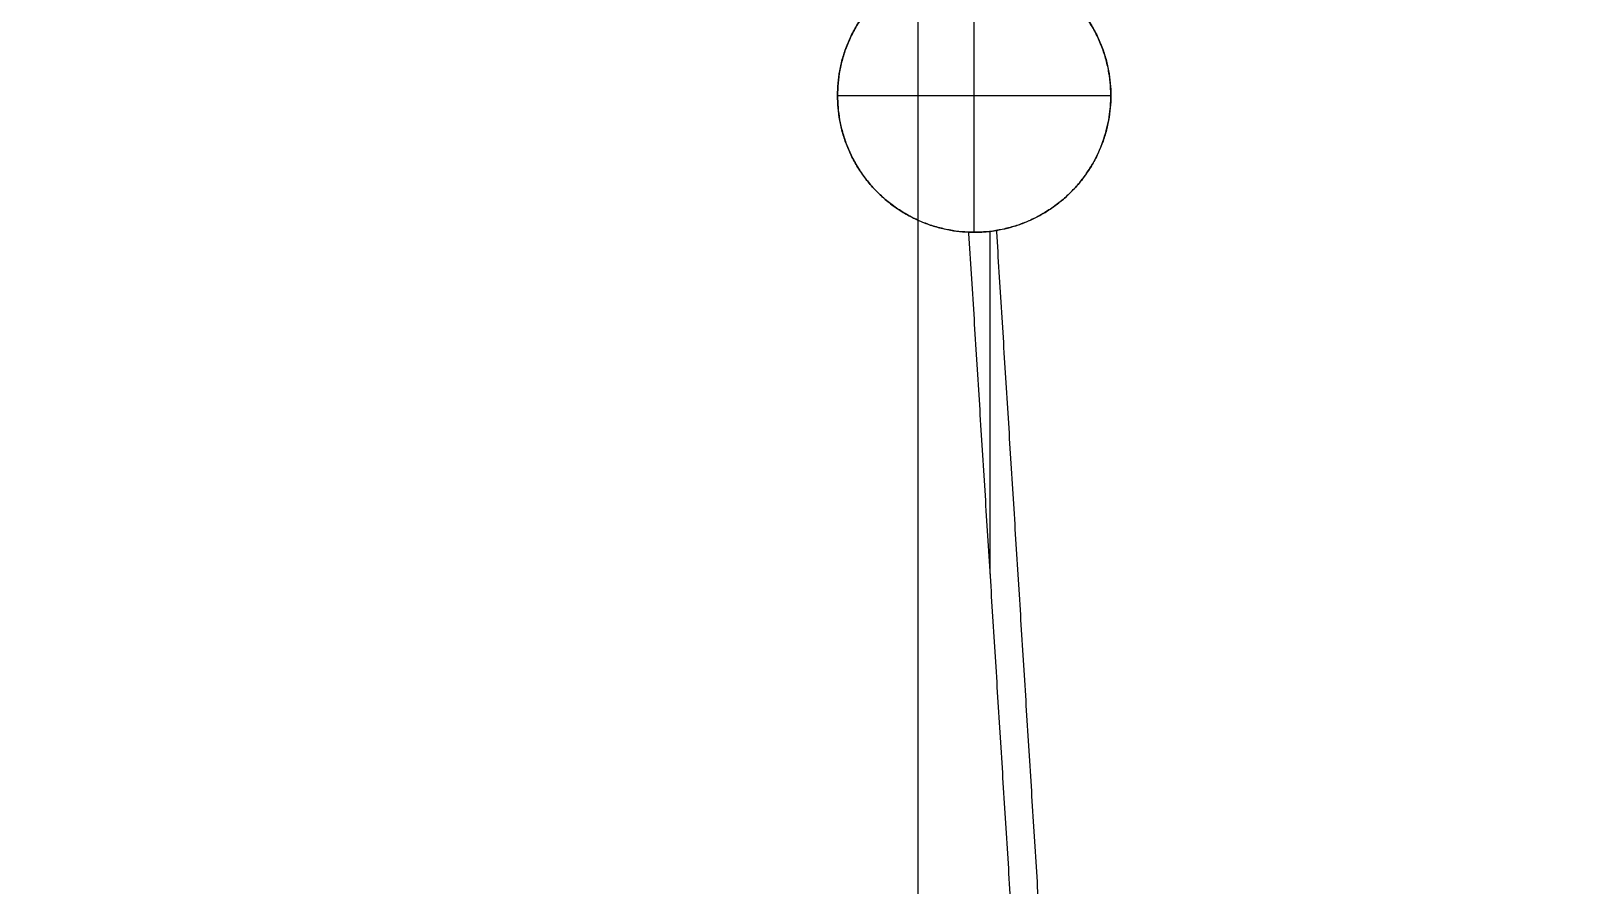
# Model space of a CAD drawing. Header units: millimetres. Extents: x -610 to 610, y -610 to 610.
# Drawn here: x -220.7 to 162.3, y -385.9 to -173.5 of the extents above; entities that cross this region are included whole.
import ezdxf

# ---------------------------------------------------------------- set-up
doc = ezdxf.new("R2010")
doc.units = ezdxf.units.MM
doc.layers.add('base', color=7, linetype='Continuous', true_color=0xffecbc)

msp = doc.modelspace()

# ---------------------------------------------------------------- linework, layer by layer
at = {"layer": 'base'}
for p, q in [((0, -601.5, -13.03), (0, -7, -13.03)), ((0, -601.5, 258.97), (0, -26, 258.97)), ((0, -580.76, 4.97), (0, -69, 4.97)), ((13.97, -223.56, 250.97), (13.97, -155.56, 250.97)), ((-20.03, -189.56, 250.97), (47.97, -189.56, 250.97)), ((0, -545.73, 240.97), (0, -220.55, 240.97)), ((17.9, -223.33, 244.97), (17.9, -308.61, 244.97))]:
    msp.add_line(p, q, dxfattribs=at)
for centre, radius in [((0, 0, 249.47), 610), ((0, 0, 250.47), 610), ((0, 0, 243.46), 607.51), ((0, 0, 256.48), 607.51), ((0, 0, 240.97), 601.5), ((0, 0, 258.97), 601.5)]:
    msp.add_circle(centre, radius, dxfattribs=at)
at = {"layer": 'base', "extrusion": (0, 0, -1)}
for centre, radius in [((0, 0, 3.53), 610), ((0, 0, 4.53), 610), ((0, 0, -2.48), 607.51), ((0, 0, 10.54), 607.51), ((0, 0, -4.97), 601.5), ((0, 0, 13.03), 601.5)]:
    msp.add_circle(centre, radius, dxfattribs=at)
at = {"layer": 'base'}
for points, weights, knots in [([(-495.2, -356.2, -4.03), (-851.4, 139, -4.03), (-356.2, 495.2, -4.03), (139, 851.4, -4.03), (495.2, 356.2, -4.03), (851.4, -139, -4.03), (356.2, -495.2, -4.03), (-139, -851.4, -4.03), (-495.2, -356.2, -4.03)], [1, 0.707106781187, 1, 0.707106781187, 1, 0.707106781187, 1, 0.707106781187, 1], [0, 0, 0, 958.185759, 958.185759, 1916.371519, 1916.371519, 2874.557278, 2874.557278, 3832.743037, 3832.743037, 3832.743037]), ([(-610, 0, 249.97), (-610, -610, 249.97), (0, -610, 249.97), (610, -610, 249.97), (610, 0, 249.97), (610, 610, 249.97), (0, 610, 249.97), (-610, 610, 249.97), (-610, 0, 249.97)], [1, 0.707106781187, 1, 0.707106781187, 1, 0.707106781187, 1, 0.707106781187, 1], [0, 0, 0, 958.185759, 958.185759, 1916.371519, 1916.371519, 2874.557278, 2874.557278, 3832.743037, 3832.743037, 3832.743037]), ([(32.65, -544.76, 240.97), (-510.36, -577.3, 240.97), (-544.65, -34.4, 240.97), (-578.93, 508.51, 240.97), (-36.14, 544.54, 240.97), (506.65, 580.56, 240.97), (544.42, 37.89, 240.97), (582.18, -504.79, 240.97), (39.63, -544.29, 240.97)], [1, 0.708239625255, 1, 0.708239625255, 1, 0.708239625255, 1, 0.708239625255, 1], [654.018286, 654.018286, 654.018286, 1509.504571, 1509.504571, 2364.990855, 2364.990855, 3220.47714, 3220.47714, 4075.963425, 4075.963425, 4075.963425]), ([(32.65, -544.76, 244.97), (-510.36, -577.3, 244.97), (-544.65, -34.4, 244.97), (-578.93, 508.51, 244.97), (-36.14, 544.54, 244.97), (506.65, 580.56, 244.97), (544.42, 37.89, 244.97), (582.18, -504.79, 244.97), (39.63, -544.29, 244.97)], [1, 0.708239625255, 1, 0.708239625255, 1, 0.708239625255, 1, 0.708239625255, 1], [654.018286, 654.018286, 654.018286, 1509.504571, 1509.504571, 2364.990855, 2364.990855, 3220.47714, 3220.47714, 4075.963425, 4075.963425, 4075.963425]), ([(32.65, -544.76, 242.97), (-510.36, -577.3, 242.97), (-544.65, -34.4, 242.97), (-578.93, 508.51, 242.97), (-36.14, 544.54, 242.97), (506.65, 580.56, 242.97), (544.42, 37.89, 242.97), (582.18, -504.79, 242.97), (39.63, -544.29, 242.97)], [1, 0.708239625255, 1, 0.708239625255, 1, 0.708239625255, 1, 0.708239625255, 1], [654.018286, 654.018286, 654.018286, 1509.504571, 1509.504571, 2364.990855, 2364.990855, 3220.47714, 3220.47714, 4075.963425, 4075.963425, 4075.963425]), ([(19.55, -223.09, 240.97), (47.97, -218.36, 240.97), (47.97, -189.56, 240.97), (47.97, -155.56, 240.97), (13.97, -155.56, 240.97), (-20.03, -155.56, 240.97), (-20.03, -189.56, 240.97)], [0.941238913347, 0.740234162299, 1, 0.707106781187, 1, 0.707106781187, 1], [59.447626, 59.447626, 59.447626, 106.81415, 106.81415, 160.221225, 160.221225, 213.6283, 213.6283, 213.6283]), ([(-20.03, -189.56, 250.97), (-20.03, -223.56, 250.97), (13.97, -223.56, 250.97), (47.97, -223.56, 250.97), (47.97, -189.56, 250.97), (47.97, -155.56, 250.97), (13.97, -155.56, 250.97), (-20.03, -155.56, 250.97), (-20.03, -189.56, 250.97)], [1, 0.707106781187, 1, 0.707106781187, 1, 0.707106781187, 1, 0.707106781187, 1], [0, 0, 0, 53.407075, 53.407075, 106.81415, 106.81415, 160.221225, 160.221225, 213.6283, 213.6283, 213.6283]), ([(-20.03, -189.56, 245.97), (-20.03, -223.56, 245.97), (13.97, -223.56, 245.97), (47.97, -223.56, 245.97), (47.97, -189.56, 245.97), (47.97, -155.56, 245.97), (13.97, -155.56, 245.97), (-20.03, -155.56, 245.97), (-20.03, -189.56, 245.97)], [1, 0.707106781187, 1, 0.707106781187, 1, 0.707106781187, 1, 0.707106781187, 1], [0, 0, 0, 53.407075, 53.407075, 106.81415, 106.81415, 160.221225, 160.221225, 213.6283, 213.6283, 213.6283])]:
    msp.add_rational_spline(points, weights, degree=2, knots=knots, dxfattribs=at)
for points, weights in [([(-20.03, -189.56, 240.97), (-20.03, -222.21, 240.97), (12.6, -223.53, 240.97)], [1, 0.715380210568, 0.983920544572]), ([(12.6, -223.53, 244.97), (16.1, -223.67, 244.97), (19.55, -223.09, 244.97)], [1, 0.994734410597, 1]), ([(12.6, -223.53, 240.97), (12.59, -223.69, 240.97), (12.6, -223.86, 240.97)], [0.964260440736, 0.980882382307, 1]), ([(12.6, -223.53, 244.97), (12.59, -223.69, 244.97), (12.6, -223.86, 244.97)], [0.964260440736, 0.980882382307, 1]), ([(12.6, -223.53, 242.97), (12.59, -223.69, 242.97), (12.6, -223.86, 242.97)], [0.964260440736, 0.980882382307, 1]), ([(19.59, -223.42, 240.97), (19.58, -223.26, 240.97), (19.55, -223.09, 240.97)], [1, 0.980882382304, 0.964260440731]), ([(19.59, -223.42, 244.97), (19.58, -223.26, 244.97), (19.55, -223.09, 244.97)], [1, 0.980882382307, 0.964260440736]), ([(19.59, -223.42, 242.97), (19.58, -223.26, 242.97), (19.55, -223.09, 242.97)], [1, 0.980882382307, 0.964260440736])]:
    msp.add_rational_spline(points, weights, degree=2, dxfattribs=at)
for points in [[(-20.03, -189.56, 240.97), (-20.03, -189.56, 245.97), (-20.03, -189.56, 250.97)], [(47.97, -189.56, 240.97), (47.97, -189.56, 245.97), (47.97, -189.56, 250.97)], [(12.6, -223.53, 240.97), (12.6, -223.53, 242.97), (12.6, -223.53, 244.97)], [(12.6, -223.86, 240.97), (12.6, -223.86, 242.97), (12.6, -223.86, 244.97)], [(12.6, -223.86, 240.97), (22.63, -384.31, 240.97), (32.65, -544.76, 240.97)], [(12.6, -223.86, 244.97), (22.63, -384.31, 244.97), (32.65, -544.76, 244.97)], [(12.6, -223.86, 242.97), (22.63, -384.31, 242.97), (32.65, -544.76, 242.97)], [(13.97, -223.56, 244.97), (13.97, -223.56, 247.97), (13.97, -223.56, 250.97)], [(19.55, -223.09, 244.97), (19.55, -223.09, 242.97), (19.55, -223.09, 240.97)], [(39.63, -544.29, 240.97), (29.61, -383.86, 240.97), (19.59, -223.42, 240.97)], [(19.59, -223.42, 240.97), (19.59, -223.42, 242.97), (19.59, -223.42, 244.97)], [(39.63, -544.29, 244.97), (29.61, -383.86, 244.97), (19.59, -223.42, 244.97)], [(39.63, -544.29, 242.97), (29.61, -383.86, 242.97), (19.59, -223.42, 242.97)], [(22.63, -384.31, 240.97), (22.63, -384.31, 242.97), (22.63, -384.31, 244.97)], [(29.61, -383.86, 240.97), (29.61, -383.86, 242.97), (29.61, -383.86, 244.97)]]:
    msp.add_open_spline(points, degree=2, dxfattribs=at)

doc.saveas('drawing.dxf')
